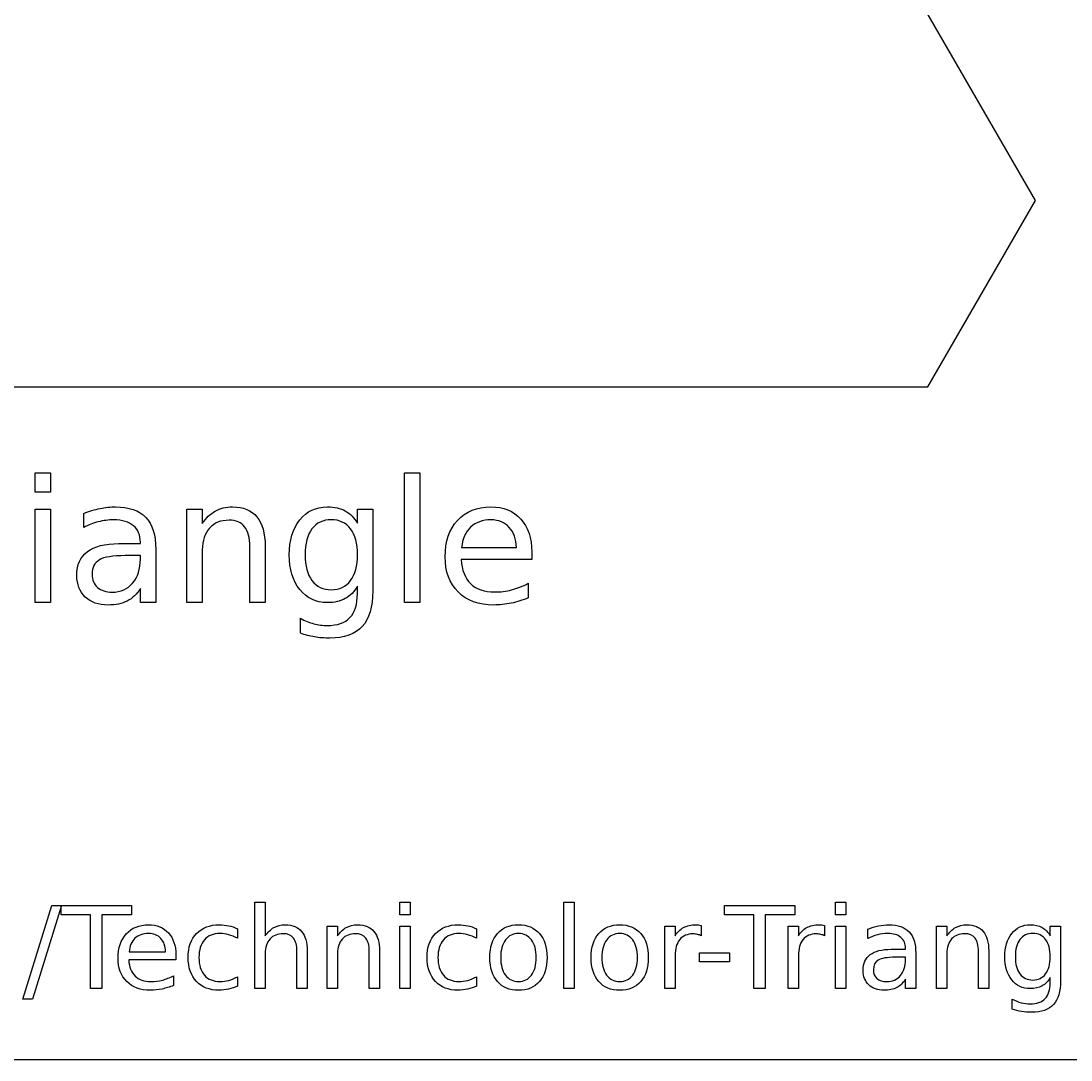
# Model space of a CAD drawing. Extents: x -55 to 123, y 94 to 249.
# Drawn here: x 46.05 to 85.06, y 94.18 to 132.78 of the extents above; entities that cross this region are included whole.
import ezdxf

# ---------------------------------------------------------------- set-up
doc = ezdxf.new("R2010")
doc.units = 0
doc.layers.get('0').update_dxf_attribs({"linetype": 'CONTINUOUS'})

msp = doc.modelspace()

# ---------------------------------------------------------------- linework, layer by layer
at = {"color": 7}
for p, q in [((83.737214, 126.11116), (37.862216, 205.569003)), ((79.737214, 119.182961), (83.737214, 126.11116)), ((-12.012783, 119.182961), (79.737214, 119.182961)), ((46.576164, 115.997253), (47.146672, 115.997253)), ((46.576164, 115.274817), (46.576164, 115.997253)), ((47.146672, 115.997253), (47.146672, 115.274817)), ((60.293159, 115.997253), (60.863667, 115.997253)), ((60.293159, 111.172742), (60.293159, 115.997253)), ((60.863667, 115.997253), (60.863667, 111.172742)), ((47.146672, 115.274817), (46.576164, 115.274817)), ((46.576164, 114.645398), (47.146672, 114.645398)), ((46.576164, 111.172742), (46.576164, 114.645398)), ((47.146672, 114.645398), (47.146672, 111.172742)), ((48.374506, 113.960171), (48.374506, 114.487271)), ((52.209932, 111.172742), (52.209932, 114.645398)), ((52.209932, 114.645398), (52.78354, 114.645398)), ((52.78354, 114.645398), (52.78354, 114.105896)), ((58.547529, 114.118301), (58.547529, 114.645401)), ((58.547529, 114.645401), (59.118037, 114.645401)), ((59.118037, 114.645401), (59.118037, 111.603723)), ((49.682953, 113.364856), (50.482904, 113.364856)), ((50.482904, 113.364856), (50.482904, 113.420666)), ((51.053412, 113.154017), (51.053412, 113.154016)), ((51.053412, 113.154016), (51.053412, 111.172742)), ((54.547773, 111.172742), (54.547773, 113.250134)), ((55.118281, 113.268738), (55.118281, 111.172742)), ((55.118281, 113.268738), (55.118281, 113.268738)), ((62.42016, 113.216028), (64.454144, 113.219128)), ((50.482904, 112.918372), (49.915497, 112.918372)), ((50.482904, 112.791248), (50.482904, 112.918372)), ((52.78354, 113.135413), (52.78354, 111.172742)), ((58.547529, 112.949377), (58.547529, 112.949377)), ((65.024652, 112.772644), (62.401556, 112.772644)), ((65.024652, 113.051705), (65.024652, 113.051697)), ((65.024652, 113.051697), (65.024652, 112.772644)), ((50.482904, 111.172742), (50.482904, 111.699841)), ((58.547529, 111.501407), (58.547529, 111.78356)), ((64.891327, 111.888982), (64.891327, 111.34948)), ((47.146672, 111.172742), (46.576164, 111.172742)), ((51.053412, 111.172742), (50.482904, 111.172742)), ((52.78354, 111.172742), (52.209932, 111.172742)), ((55.118281, 111.172742), (54.547773, 111.172742)), ((60.863667, 111.172742), (60.293159, 111.172742)), ((56.43293, 110.034828), (56.43293, 110.589833)), ((46.119861, 96.441588), (47.194731, 99.920445)), ((47.546131, 99.920445), (46.471261, 96.441588)), ((47.194731, 99.920445), (47.546131, 99.920445)), ((47.537863, 99.920445), (50.148557, 99.920445)), ((47.537863, 99.569045), (47.537863, 99.920445)), ((50.148557, 99.920445), (50.148557, 99.569045)), ((54.739495, 96.834328), (54.739495, 100.050669)), ((54.739495, 100.050669), (55.1219, 100.050669)), ((55.1219, 100.050669), (55.1219, 98.789765)), ((60.128308, 100.050669), (60.508646, 100.050669)), ((60.128308, 99.569045), (60.128308, 100.050669)), ((60.508646, 100.050669), (60.508646, 99.569045)), ((66.221997, 100.050669), (66.602335, 100.050669)), ((66.221997, 96.834328), (66.221997, 100.050669)), ((66.602335, 100.050669), (66.602335, 96.834328)), ((72.185454, 99.920445), (74.796147, 99.920445)), ((72.185454, 99.569045), (72.185454, 99.920445)), ((74.796147, 99.920445), (74.796147, 99.569045)), ((76.309231, 100.050669), (76.68957, 100.050669)), ((76.309231, 99.569045), (76.309231, 100.050669)), ((76.68957, 100.050669), (76.68957, 99.569045)), ((48.633404, 99.569045), (47.537863, 99.569045)), ((48.633404, 96.834328), (48.633404, 99.569045)), ((50.148557, 99.569045), (49.053016, 99.569045)), ((49.053016, 99.569045), (49.053016, 96.834328)), ((60.508646, 99.569045), (60.128308, 99.569045)), ((73.280994, 99.569045), (72.185454, 99.569045)), ((73.280994, 96.834328), (73.280994, 99.569045)), ((74.796147, 99.569045), (73.700607, 99.569045)), ((73.700607, 99.569045), (73.700607, 96.834328)), ((76.68957, 99.569045), (76.309231, 99.569045)), ((57.426666, 96.834328), (57.426666, 99.149432)), ((57.426666, 99.149432), (57.809072, 99.149432)), ((57.809072, 99.149432), (57.809072, 98.789765)), ((60.128308, 99.149432), (60.508646, 99.149432)), ((60.128308, 96.834328), (60.128308, 99.149432)), ((60.508646, 99.149432), (60.508646, 96.834328)), ((64.53114, 99.205243), (64.53114, 99.205243)), ((68.293187, 99.205243), (68.293187, 99.205243)), ((69.969567, 96.834328), (69.969567, 99.149432)), ((69.969567, 99.149432), (70.351972, 99.149432)), ((70.351972, 99.149432), (70.351972, 98.789765)), ((71.323493, 99.184573), (71.325556, 98.793899)), ((74.550163, 96.834328), (74.550163, 99.149432)), ((74.550163, 99.149432), (74.932569, 99.149432)), ((74.932569, 99.149432), (74.932569, 98.789765)), ((75.90409, 99.184573), (75.906153, 98.793899)), ((76.309231, 99.149432), (76.68957, 99.149432)), ((76.309231, 96.834328), (76.309231, 99.149432)), ((76.68957, 99.149432), (76.68957, 96.834328)), ((80.065071, 96.834328), (80.065071, 99.149432)), ((80.065071, 99.149432), (80.447477, 99.149432)), ((80.447477, 99.149432), (80.447477, 98.789765)), ((84.290141, 98.798035), (84.290141, 99.149434)), ((84.290141, 99.149434), (84.67048, 99.149434)), ((84.67048, 99.149434), (84.67048, 97.121649)), ((54.08837, 99.060549), (54.08837, 98.705015)), ((54.08837, 99.06054), (54.08837, 99.060549)), ((62.968443, 99.060549), (62.968443, 98.705015)), ((62.968443, 99.06054), (62.968443, 99.060549)), ((64.53114, 98.882782), (64.53114, 98.882782)), ((68.293187, 98.882782), (68.293187, 98.882782)), ((77.508123, 98.692617), (77.508123, 99.044017)), ((78.913722, 98.295737), (78.913722, 98.332947)), ((50.061742, 98.196519), (51.417732, 98.198586)), ((51.79807, 98.086967), (51.79807, 98.086965)), ((51.79807, 98.086965), (51.79807, 97.90093)), ((55.1219, 98.142776), (55.1219, 96.834328)), ((56.298056, 96.834328), (56.298056, 98.219257)), ((56.678394, 98.231659), (56.678394, 96.834328)), ((56.678394, 98.231659), (56.678394, 98.231659)), ((57.809072, 98.142776), (57.809072, 96.834328)), ((58.985228, 96.834328), (58.985228, 98.219257)), ((59.365566, 98.231659), (59.365566, 96.834328)), ((59.365566, 98.231659), (59.365566, 98.231659)), ((70.351972, 98.053885), (70.351972, 96.834328)), ((71.263548, 98.163446), (72.377692, 98.163446)), ((71.263548, 97.824449), (71.263548, 98.163446)), ((72.377692, 98.163446), (72.377692, 97.824449)), ((74.932569, 98.053885), (74.932569, 96.834328)), ((78.380422, 98.295737), (78.913722, 98.295737)), ((78.913722, 97.998082), (78.535451, 97.998082)), ((78.913722, 97.913332), (78.913722, 97.998082)), ((79.294061, 98.155181), (79.294061, 98.155178)), ((79.294061, 98.155178), (79.294061, 96.834328)), ((80.447477, 98.142776), (80.447477, 96.834328)), ((81.623632, 96.834328), (81.623632, 98.219257)), ((82.003971, 98.231659), (82.003971, 96.834328)), ((82.003971, 98.231659), (82.003971, 98.231659)), ((84.290141, 98.018752), (84.290141, 98.018752)), ((51.79807, 97.90093), (50.04934, 97.90093)), ((72.377692, 97.824449), (71.263548, 97.824449)), ((51.709187, 97.311816), (51.709187, 96.952148)), ((54.08837, 97.274609), (54.08837, 96.923209)), ((62.968443, 97.274609), (62.968443, 96.923209)), ((78.913722, 96.834328), (78.913722, 97.185728)), ((84.290141, 97.053438), (84.290141, 97.241541)), ((49.053016, 96.834328), (48.633404, 96.834328)), ((55.1219, 96.834328), (54.739495, 96.834328)), ((56.678394, 96.834328), (56.298056, 96.834328)), ((57.809072, 96.834328), (57.426666, 96.834328)), ((59.365566, 96.834328), (58.985228, 96.834328)), ((60.508646, 96.834328), (60.128308, 96.834328)), ((66.602335, 96.834328), (66.221997, 96.834328)), ((70.351972, 96.834328), (69.969567, 96.834328)), ((73.700607, 96.834328), (73.280994, 96.834328)), ((74.932569, 96.834328), (74.550163, 96.834328)), ((76.68957, 96.834328), (76.309231, 96.834328)), ((79.294061, 96.834328), (78.913722, 96.834328)), ((80.447477, 96.834328), (80.065071, 96.834328)), ((82.003971, 96.834328), (81.623632, 96.834328)), ((46.471261, 96.441588), (46.119861, 96.441588)), ((82.880408, 96.075722), (82.880408, 96.445726)), ((114.93848, 94.182959), (-47.214053, 94.182961))]:
    msp.add_line(p, q, dxfattribs=at)
for points in [[(48.982221, 114.667105), (49.178592, 114.708445), (49.369794, 114.729115), (49.555829, 114.729115)], [(49.555829, 114.729115), (50.058124, 114.729115), (50.433295, 114.598891), (50.681342, 114.338441)], [(53.264131, 114.574084), (53.450166, 114.677438), (53.664107, 114.729114), (53.905952, 114.729114)], [(53.905952, 114.729114), (54.304894, 114.729114), (54.606684, 114.605091), (54.811323, 114.357043)], [(56.405024, 114.242325), (56.665473, 114.566853), (57.008605, 114.729117), (57.434419, 114.729117)], [(57.434419, 114.729117), (57.690734, 114.729117), (57.910876, 114.678474), (58.094844, 114.577188)], [(62.26513, 114.226827), (62.573122, 114.561691), (62.987567, 114.729122), (63.508465, 114.729122)], [(63.508465, 114.729122), (63.97562, 114.729122), (64.34459, 114.578227), (64.615374, 114.276436)], [(48.374506, 114.487271), (48.583279, 114.567887), (48.78585, 114.627831), (48.982221, 114.667105)], [(50.681342, 114.338441), (50.929389, 114.077992), (51.053412, 113.683184), (51.053412, 113.154017)], [(52.78354, 114.105896), (52.919966, 114.314669), (53.080163, 114.470732), (53.264131, 114.574084)], [(54.811323, 114.357043), (55.015962, 114.111064), (55.118281, 113.748296), (55.118281, 113.268738)], [(58.094844, 114.577188), (58.278812, 114.475902), (58.429707, 114.32294), (58.547529, 114.118301)], [(48.917109, 114.174112), (48.729006, 114.126572), (48.548139, 114.055259), (48.374506, 113.960171)], [(49.496918, 114.245422), (49.298481, 114.245422), (49.105211, 114.221652), (48.917109, 114.174112)], [(50.222455, 114.028381), (50.05089, 114.173075), (49.809044, 114.245422), (49.496918, 114.245422)], [(50.482904, 113.420666), (50.482904, 113.683183), (50.396088, 113.885755), (50.222455, 114.028381)], [(53.05019, 113.938464), (52.872423, 113.742094), (52.78354, 113.474411), (52.78354, 113.135413)], [(53.778828, 114.23302), (53.470837, 114.23302), (53.227957, 114.134835), (53.05019, 113.938464)], [(54.355537, 113.988074), (54.22738, 114.151372), (54.035143, 114.23302), (53.778828, 114.23302)], [(54.547773, 113.250134), (54.547773, 113.578796), (54.483694, 113.824776), (54.355537, 113.988074)], [(56.014351, 112.94938), (56.014351, 113.486816), (56.144575, 113.917797), (56.405024, 114.242325)], [(57.573945, 114.251623), (57.268021, 114.251623), (57.029276, 114.137935), (56.85771, 113.910559)], [(58.290181, 113.910559), (58.120682, 114.137935), (57.881937, 114.251623), (57.573945, 114.251623)], [(61.806244, 112.874971), (61.806244, 113.443412), (61.959206, 113.894031), (62.26513, 114.226827)], [(62.748822, 113.975671), (62.558653, 113.795837), (62.449099, 113.542623), (62.42016, 113.216028)], [(63.514666, 114.245422), (63.196339, 114.245422), (62.941058, 114.155505), (62.748822, 113.975671)], [(64.190594, 113.96637), (64.021095, 114.152405), (63.795786, 114.245422), (63.514666, 114.245422)], [(64.454144, 113.219128), (64.450011, 113.531254), (64.362161, 113.780335), (64.190594, 113.96637)], [(64.615374, 114.276436), (64.888226, 113.976713), (65.024652, 113.568469), (65.024652, 113.051705)], [(56.85771, 113.910559), (56.688211, 113.683183), (56.603462, 113.362789), (56.603462, 112.949377)], [(58.547529, 112.949377), (58.547529, 113.362789), (58.461746, 113.683183), (58.290181, 113.910559)], [(48.510932, 113.0672), (48.773448, 113.265638), (49.164122, 113.364856), (49.682953, 113.364856)], [(48.120258, 112.183533), (48.120258, 112.574207), (48.250483, 112.868762), (48.510932, 113.0672)], [(48.957416, 112.760242), (48.779649, 112.654822), (48.690766, 112.474988), (48.690766, 112.22074)], [(49.915497, 112.918372), (49.454544, 112.918372), (49.135183, 112.865662), (48.957416, 112.760242)], [(50.19455, 111.895178), (50.386786, 112.120488), (50.482904, 112.419178), (50.482904, 112.791248)], [(56.405024, 111.659537), (56.144575, 111.984065), (56.014351, 112.414013), (56.014351, 112.94938)], [(56.603462, 112.949377), (56.603462, 112.538033), (56.688211, 112.218673), (56.85771, 111.991296)], [(58.290181, 111.991296), (58.461746, 112.218673), (58.547529, 112.538033), (58.547529, 112.949377)], [(62.289935, 111.566524), (61.967474, 111.888985), (61.806244, 112.325134), (61.806244, 112.874971)], [(62.401556, 112.772644), (62.426363, 112.379904), (62.544185, 112.08018), (62.755023, 111.873474)], [(48.433417, 111.380481), (48.224644, 111.580986), (48.120258, 111.84867), (48.120258, 112.183533)], [(48.690766, 112.22074), (48.690766, 112.018168), (48.756912, 111.856938), (48.889203, 111.737048)], [(56.85771, 111.991296), (57.029276, 111.76392), (57.268021, 111.650232), (57.573945, 111.650232)], [(57.573945, 111.650232), (57.881937, 111.650232), (58.120682, 111.76392), (58.290181, 111.991296)], [(48.889203, 111.737048), (49.023562, 111.619226), (49.205463, 111.560315), (49.434906, 111.560315)], [(49.434906, 111.560315), (49.751166, 111.560315), (50.004381, 111.671936), (50.19455, 111.895178)], [(50.482904, 111.699841), (50.35268, 111.489002), (50.190416, 111.332939), (49.996112, 111.231653)], [(57.434419, 111.172745), (57.008605, 111.172745), (56.665473, 111.335009), (56.405024, 111.659537)], [(58.547529, 111.78356), (58.429707, 111.578922), (58.278812, 111.425959), (58.094844, 111.324673)], [(59.118037, 111.603723), (59.118037, 111.012545), (58.986779, 110.573296), (58.724263, 110.285974)], [(62.755023, 111.873474), (62.96793, 111.668836), (63.263519, 111.566516), (63.64179, 111.566516)], [(63.64179, 111.566516), (63.860899, 111.566516), (64.072772, 111.59339), (64.277411, 111.647136)], [(64.277411, 111.647136), (64.484116, 111.700883), (64.688755, 111.781498), (64.891327, 111.888982)], [(49.282978, 111.082825), (48.927444, 111.082825), (48.644257, 111.182044), (48.433417, 111.380481)], [(49.996112, 111.231653), (49.801809, 111.132435), (49.564097, 111.082825), (49.282978, 111.082825)], [(58.094844, 111.324673), (57.910876, 111.223388), (57.690734, 111.172745), (57.434419, 111.172745)], [(58.268477, 110.61774), (58.454512, 110.812044), (58.547529, 111.106599), (58.547529, 111.501407)], [(63.607684, 111.082833), (63.053713, 111.082833), (62.614463, 111.244064), (62.289935, 111.566524)], [(64.891327, 111.34948), (64.686688, 111.262664), (64.476882, 111.196518), (64.261908, 111.151043)], [(64.261908, 111.151043), (64.046934, 111.10557), (63.828859, 111.082833), (63.607684, 111.082833)], [(56.43293, 110.589833), (56.600361, 110.498883), (56.765726, 110.431703), (56.929023, 110.388294)], [(57.428218, 110.323184), (57.802355, 110.323184), (58.082442, 110.42137), (58.268477, 110.61774)], [(56.950728, 109.898402), (56.772961, 109.927342), (56.600361, 109.972818), (56.43293, 110.034828)], [(56.929023, 110.388294), (57.092321, 110.344888), (57.258719, 110.323184), (57.428218, 110.323184)], [(58.724263, 110.285974), (58.461746, 109.996586), (58.059704, 109.851892), (57.518135, 109.851892)], [(57.518135, 109.851892), (57.31763, 109.851892), (57.128495, 109.867396), (56.950728, 109.898402)], [(49.958389, 98.870382), (50.163717, 99.093624), (50.440014, 99.205245), (50.787279, 99.205245)], [(50.787279, 99.205245), (51.098716, 99.205245), (51.344696, 99.104649), (51.525219, 98.903455)], [(52.567016, 98.880709), (52.775099, 99.097061), (53.059664, 99.205237), (53.42071, 99.205237)], [(53.42071, 99.205237), (53.537843, 99.205237), (53.652221, 99.192834), (53.763842, 99.168027)], [(53.763842, 99.168027), (53.875463, 99.144601), (53.983639, 99.108772), (54.08837, 99.06054)], [(55.1219, 98.789765), (55.212851, 98.928947), (55.319649, 99.032988), (55.442294, 99.10189)], [(55.442294, 99.10189), (55.566317, 99.170792), (55.708944, 99.205243), (55.870175, 99.205243)], [(55.870175, 99.205243), (56.136136, 99.205243), (56.33733, 99.122561), (56.473755, 98.957196)], [(57.809072, 98.789765), (57.900023, 98.928947), (58.006821, 99.032988), (58.129466, 99.10189)], [(58.129466, 99.10189), (58.253489, 99.170792), (58.396116, 99.205243), (58.557347, 99.205243)], [(58.557347, 99.205243), (58.823308, 99.205243), (59.024502, 99.122561), (59.160927, 98.957196)], [(61.447089, 98.880709), (61.655173, 99.097061), (61.939738, 99.205237), (62.300784, 99.205237)], [(62.300784, 99.205237), (62.417917, 99.205237), (62.532294, 99.192834), (62.643915, 99.168027)], [(62.643915, 99.168027), (62.755536, 99.144601), (62.863712, 99.108772), (62.968443, 99.06054)], [(63.749793, 98.882782), (63.938584, 99.097756), (64.199033, 99.205243), (64.53114, 99.205243)], [(64.53114, 99.205243), (64.861869, 99.205243), (65.12163, 99.097756), (65.310421, 98.882782)], [(67.511839, 98.882782), (67.70063, 99.097756), (67.96108, 99.205243), (68.293187, 99.205243)], [(68.293187, 99.205243), (68.623916, 99.205243), (68.883677, 99.097756), (69.072468, 98.882782)], [(70.351972, 98.789765), (70.431898, 98.930325), (70.53594, 99.034366), (70.664098, 99.10189)], [(70.664098, 99.10189), (70.792255, 99.170792), (70.947974, 99.205243), (71.131253, 99.205243)], [(71.131253, 99.205243), (71.157433, 99.205243), (71.186373, 99.203177), (71.218073, 99.199043)], [(71.218073, 99.199043), (71.249766, 99.19631), (71.284906, 99.191487), (71.323493, 99.184573)], [(74.932569, 98.789765), (75.012495, 98.930325), (75.116537, 99.034366), (75.244695, 99.10189)], [(75.244695, 99.10189), (75.372852, 99.170792), (75.528571, 99.205243), (75.71185, 99.205243)], [(75.71185, 99.205243), (75.73803, 99.205243), (75.76697, 99.203177), (75.79867, 99.199043)], [(75.79867, 99.199043), (75.830363, 99.19631), (75.865503, 99.191487), (75.90409, 99.184573)], [(77.508123, 99.044017), (77.647305, 99.097764), (77.782353, 99.137727), (77.913267, 99.163906)], [(77.913267, 99.163906), (78.04418, 99.191466), (78.171649, 99.205246), (78.295672, 99.205246)], [(78.295672, 99.205246), (78.630535, 99.205246), (78.880649, 99.11843), (79.046014, 98.944797)], [(80.447477, 98.789765), (80.538428, 98.928947), (80.645226, 99.032988), (80.767871, 99.10189)], [(80.767871, 99.10189), (80.891894, 99.170792), (81.034521, 99.205243), (81.195752, 99.205243)], [(81.195752, 99.205243), (81.461713, 99.205243), (81.662907, 99.122561), (81.799332, 98.957196)], [(82.861805, 98.880717), (83.035438, 99.097069), (83.264192, 99.205245), (83.548068, 99.205245)], [(83.548068, 99.205245), (83.718945, 99.205245), (83.865706, 99.171483), (83.988351, 99.103959)], [(83.988351, 99.103959), (84.110996, 99.036435), (84.211593, 98.934461), (84.290141, 98.798035)], [(49.652465, 97.969145), (49.652465, 98.348106), (49.75444, 98.648518), (49.958389, 98.870382)], [(50.791414, 98.882782), (50.579196, 98.882782), (50.409008, 98.822838), (50.28085, 98.702948)], [(51.242032, 98.696747), (51.129033, 98.820771), (50.978827, 98.882782), (50.791414, 98.882782)], [(51.525219, 98.903455), (51.70712, 98.703639), (51.79807, 98.431477), (51.79807, 98.086967)], [(52.256957, 97.989807), (52.256957, 98.36739), (52.36031, 98.664357), (52.567016, 98.880709)], [(53.437247, 98.882777), (53.190578, 98.882777), (52.999031, 98.804229), (52.862605, 98.647133)], [(53.763842, 98.837307), (53.656355, 98.867621), (53.54749, 98.882777), (53.437247, 98.882777)], [(54.08837, 98.705015), (53.980883, 98.764269), (53.872707, 98.808366), (53.763842, 98.837307)], [(55.785425, 98.874514), (55.580098, 98.874514), (55.418178, 98.809057), (55.299667, 98.678143)], [(56.169898, 98.711216), (56.08446, 98.820082), (55.956302, 98.874514), (55.785425, 98.874514)], [(56.473755, 98.957196), (56.610181, 98.79321), (56.678394, 98.551364), (56.678394, 98.231659)], [(58.472597, 98.874514), (58.26727, 98.874514), (58.10535, 98.809057), (57.986839, 98.678143)], [(58.85707, 98.711216), (58.771631, 98.820082), (58.643474, 98.874514), (58.472597, 98.874514)], [(59.160927, 98.957196), (59.297353, 98.79321), (59.365566, 98.551364), (59.365566, 98.231659)], [(61.137031, 97.989807), (61.137031, 98.36739), (61.240384, 98.664357), (61.447089, 98.880709)], [(62.31732, 98.882777), (62.070651, 98.882777), (61.879104, 98.804229), (61.742678, 98.647133)], [(62.643915, 98.837307), (62.536428, 98.867621), (62.427563, 98.882777), (62.31732, 98.882777)], [(62.968443, 98.705015), (62.860956, 98.764269), (62.75278, 98.808366), (62.643915, 98.837307)], [(63.468673, 97.989813), (63.468673, 98.370152), (63.56238, 98.667808), (63.749793, 98.882782)], [(64.53114, 98.882782), (64.327191, 98.882782), (64.16596, 98.802856), (64.047449, 98.643003)], [(65.012765, 98.640936), (64.894254, 98.802167), (64.733712, 98.882782), (64.53114, 98.882782)], [(65.310421, 98.882782), (65.499212, 98.667808), (65.593608, 98.370152), (65.593608, 97.989813)], [(67.23072, 97.989813), (67.23072, 98.370152), (67.324426, 98.667808), (67.511839, 98.882782)], [(68.293187, 98.882782), (68.089238, 98.882782), (67.928007, 98.802856), (67.809496, 98.643003)], [(68.774811, 98.640936), (68.6563, 98.802167), (68.495758, 98.882782), (68.293187, 98.882782)], [(69.072468, 98.882782), (69.261259, 98.667808), (69.355654, 98.370152), (69.355654, 97.989813)], [(71.019632, 98.866239), (70.804658, 98.866239), (70.639293, 98.795959), (70.523538, 98.655399)], [(71.184996, 98.847639), (71.135389, 98.860039), (71.080268, 98.866239), (71.019632, 98.866239)], [(71.325556, 98.793899), (71.282836, 98.818706), (71.235983, 98.836619), (71.184996, 98.847639)], [(75.600229, 98.866239), (75.385255, 98.866239), (75.21989, 98.795959), (75.104135, 98.655399)], [(75.765593, 98.847639), (75.715986, 98.860039), (75.660865, 98.866239), (75.600229, 98.866239)], [(75.906153, 98.793899), (75.863433, 98.818706), (75.81658, 98.836619), (75.765593, 98.847639)], [(77.869858, 98.835244), (77.744457, 98.803551), (77.623878, 98.756009), (77.508123, 98.692617)], [(78.256398, 98.882784), (78.124107, 98.882784), (77.99526, 98.866938), (77.869858, 98.835244)], [(78.74009, 98.73809), (78.625713, 98.834553), (78.464482, 98.882784), (78.256398, 98.882784)], [(78.913722, 98.332947), (78.913722, 98.507958), (78.855845, 98.643006), (78.74009, 98.73809)], [(79.046014, 98.944797), (79.211379, 98.771165), (79.294061, 98.507959), (79.294061, 98.155181)], [(81.111002, 98.874514), (80.905675, 98.874514), (80.743755, 98.809057), (80.625244, 98.678143)], [(81.495475, 98.711216), (81.410036, 98.820082), (81.281879, 98.874514), (81.111002, 98.874514)], [(81.799332, 98.957196), (81.935758, 98.79321), (82.003971, 98.551364), (82.003971, 98.231659)], [(82.601356, 98.018754), (82.601356, 98.377044), (82.688172, 98.664365), (82.861805, 98.880717)], [(83.641085, 98.886916), (83.437136, 98.886916), (83.277972, 98.811124), (83.163595, 98.65954)], [(84.118576, 98.65954), (84.005577, 98.811124), (83.846413, 98.886916), (83.641085, 98.886916)], [(50.28085, 98.702948), (50.154071, 98.583059), (50.081035, 98.414249), (50.061742, 98.196519)], [(51.417732, 98.198586), (51.414999, 98.40667), (51.356432, 98.572724), (51.242032, 98.696747)], [(52.862605, 98.647133), (52.726179, 98.491415), (52.657966, 98.272306), (52.657966, 97.989808)], [(55.299667, 98.678143), (55.181156, 98.54723), (55.1219, 98.368774), (55.1219, 98.142776)], [(56.298056, 98.219257), (56.298056, 98.438365), (56.255337, 98.602352), (56.169898, 98.711216)], [(57.986839, 98.678143), (57.868328, 98.54723), (57.809072, 98.368774), (57.809072, 98.142776)], [(58.985228, 98.219257), (58.985228, 98.438365), (58.942509, 98.602352), (58.85707, 98.711216)], [(61.742678, 98.647133), (61.606253, 98.491415), (61.53804, 98.272306), (61.53804, 97.989808)], [(64.047449, 98.643003), (63.928938, 98.484529), (63.869682, 98.266799), (63.869682, 97.989813)], [(65.190532, 97.989813), (65.190532, 98.264043), (65.131276, 98.481084), (65.012765, 98.640936)], [(67.809496, 98.643003), (67.690985, 98.484529), (67.631729, 98.266799), (67.631729, 97.989813)], [(68.952578, 97.989813), (68.952578, 98.264043), (68.893322, 98.481084), (68.774811, 98.640936)], [(70.523538, 98.655399), (70.409161, 98.516217), (70.351972, 98.315713), (70.351972, 98.053885)], [(75.104135, 98.655399), (74.989758, 98.516217), (74.932569, 98.315713), (74.932569, 98.053885)], [(80.625244, 98.678143), (80.506733, 98.54723), (80.447477, 98.368774), (80.447477, 98.142776)], [(81.623632, 98.219257), (81.623632, 98.438365), (81.580913, 98.602352), (81.495475, 98.711216)], [(83.163595, 98.65954), (83.050596, 98.507956), (82.994097, 98.29436), (82.994097, 98.018752)], [(84.290141, 98.018752), (84.290141, 98.29436), (84.232953, 98.507956), (84.118576, 98.65954)], [(49.974926, 97.096847), (49.759952, 97.311821), (49.652465, 97.602587), (49.652465, 97.969145)], [(52.564949, 97.10304), (52.359621, 97.322148), (52.256957, 97.617737), (52.256957, 97.989807)], [(52.657966, 97.989808), (52.657966, 97.707311), (52.726179, 97.487514), (52.862605, 97.330417)], [(61.445022, 97.10304), (61.239695, 97.322148), (61.137031, 97.617737), (61.137031, 97.989807)], [(61.53804, 97.989808), (61.53804, 97.707311), (61.606253, 97.487514), (61.742678, 97.330417)], [(63.749793, 97.096845), (63.56238, 97.313197), (63.468673, 97.610853), (63.468673, 97.989813)], [(63.869682, 97.989813), (63.869682, 97.712828), (63.928249, 97.494409), (64.045382, 97.334556)], [(65.012765, 97.336623), (65.131276, 97.496476), (65.190532, 97.714206), (65.190532, 97.989813)], [(65.593608, 97.989813), (65.593608, 97.610853), (65.499212, 97.313197), (65.310421, 97.096845)], [(67.511839, 97.096845), (67.324426, 97.313197), (67.23072, 97.610853), (67.23072, 97.989813)], [(67.631729, 97.989813), (67.631729, 97.712828), (67.690296, 97.494409), (67.807429, 97.334556)], [(68.774811, 97.336623), (68.893322, 97.496476), (68.952578, 97.714206), (68.952578, 97.989813)], [(69.355654, 97.989813), (69.355654, 97.610853), (69.261259, 97.313197), (69.072468, 97.096845)], [(77.338625, 97.508188), (77.338625, 97.768638), (77.425441, 97.965008), (77.599074, 98.097299)], [(77.599074, 98.097299), (77.774085, 98.229591), (78.034534, 98.295737), (78.380422, 98.295737)], [(78.535451, 97.998082), (78.228148, 97.998082), (78.015241, 97.962942), (77.89673, 97.892662)], [(82.861805, 97.158858), (82.688172, 97.37521), (82.601356, 97.661842), (82.601356, 98.018754)], [(82.994097, 98.018752), (82.994097, 97.744523), (83.050596, 97.531616), (83.163595, 97.380032)], [(84.118576, 97.380032), (84.232953, 97.531616), (84.290141, 97.744523), (84.290141, 98.018752)], [(50.04934, 97.90093), (50.06588, 97.639103), (50.144428, 97.439287), (50.284984, 97.301483)], [(77.89673, 97.892662), (77.778219, 97.822382), (77.718963, 97.702493), (77.718963, 97.532994)], [(78.721486, 97.315953), (78.849643, 97.466159), (78.913722, 97.665286), (78.913722, 97.913332)], [(50.284984, 97.301483), (50.426922, 97.165058), (50.623982, 97.096845), (50.876163, 97.096845)], [(51.29991, 97.150585), (51.437713, 97.186412), (51.574139, 97.240156), (51.709187, 97.311816)], [(52.862605, 97.330417), (52.999031, 97.174699), (53.190578, 97.09684), (53.437247, 97.09684)], [(53.763842, 97.14025), (53.872707, 97.17057), (53.980883, 97.215357), (54.08837, 97.274609)], [(61.742678, 97.330417), (61.879104, 97.174699), (62.070651, 97.09684), (62.31732, 97.09684)], [(62.643915, 97.14025), (62.75278, 97.17057), (62.860956, 97.215357), (62.968443, 97.274609)], [(64.045382, 97.334556), (64.163893, 97.176082), (64.325813, 97.096845), (64.53114, 97.096845)], [(64.53114, 97.096845), (64.733712, 97.096845), (64.894254, 97.176771), (65.012765, 97.336623)], [(67.807429, 97.334556), (67.92594, 97.176082), (68.08786, 97.096845), (68.293187, 97.096845)], [(68.293187, 97.096845), (68.495758, 97.096845), (68.6563, 97.176771), (68.774811, 97.336623)], [(77.547398, 96.97282), (77.408216, 97.10649), (77.338625, 97.284946), (77.338625, 97.508188)], [(77.718963, 97.532994), (77.718963, 97.397946), (77.76306, 97.290459), (77.851255, 97.210533)], [(77.851255, 97.210533), (77.940828, 97.131985), (78.062095, 97.092711), (78.215057, 97.092711)], [(78.215057, 97.092711), (78.425897, 97.092711), (78.594707, 97.167125), (78.721486, 97.315953)], [(78.913722, 97.185728), (78.826906, 97.045168), (78.71873, 96.941127), (78.589194, 96.873603)], [(83.548068, 96.83433), (83.264192, 96.83433), (83.035438, 96.942506), (82.861805, 97.158858)], [(83.163595, 97.380032), (83.277972, 97.228448), (83.437136, 97.152655), (83.641085, 97.152655)], [(83.641085, 97.152655), (83.846413, 97.152655), (84.005577, 97.228448), (84.118576, 97.380032)], [(84.290141, 97.241541), (84.211593, 97.105115), (84.110996, 97.00314), (83.988351, 96.935616)], [(50.853425, 96.774386), (50.484111, 96.774386), (50.191278, 96.881873), (49.974926, 97.096847)], [(51.289574, 96.819856), (51.146258, 96.789543), (51.000875, 96.774386), (50.853425, 96.774386)], [(50.876163, 97.096845), (51.022235, 97.096845), (51.163484, 97.114759), (51.29991, 97.150585)], [(51.709187, 96.952148), (51.572761, 96.894268), (51.43289, 96.850171), (51.289574, 96.819856)], [(53.395906, 96.774378), (53.047262, 96.774378), (52.770276, 96.883932), (52.564949, 97.10304)], [(53.757641, 96.811588), (53.644642, 96.786782), (53.524063, 96.774378), (53.395906, 96.774378)], [(53.437247, 97.09684), (53.54749, 97.09684), (53.656355, 97.11131), (53.763842, 97.14025)], [(54.08837, 96.923209), (53.982261, 96.873603), (53.872018, 96.836396), (53.757641, 96.811588)], [(62.275979, 96.774378), (61.927336, 96.774378), (61.65035, 96.883932), (61.445022, 97.10304)], [(62.637714, 96.811588), (62.524715, 96.786782), (62.404137, 96.774378), (62.275979, 96.774378)], [(62.31732, 97.09684), (62.427563, 97.09684), (62.536428, 97.11131), (62.643915, 97.14025)], [(62.968443, 96.923209), (62.862334, 96.873603), (62.752091, 96.836396), (62.637714, 96.811588)], [(64.53114, 96.774384), (64.199033, 96.774384), (63.938584, 96.881871), (63.749793, 97.096845)], [(65.310421, 97.096845), (65.12163, 96.881871), (64.861869, 96.774384), (64.53114, 96.774384)], [(68.293187, 96.774384), (67.96108, 96.774384), (67.70063, 96.881871), (67.511839, 97.096845)], [(69.072468, 97.096845), (68.883677, 96.881871), (68.623916, 96.774384), (68.293187, 96.774384)], [(78.113771, 96.774383), (77.876748, 96.774383), (77.687957, 96.840529), (77.547398, 96.97282)], [(78.589194, 96.873603), (78.459659, 96.807457), (78.301184, 96.774383), (78.113771, 96.774383)], [(83.988351, 96.935616), (83.865706, 96.868092), (83.718945, 96.83433), (83.548068, 96.83433)], [(84.104106, 96.464327), (84.228129, 96.593863), (84.290141, 96.790234), (84.290141, 97.053438)], [(84.67048, 97.121649), (84.67048, 96.727531), (84.582975, 96.434698), (84.407964, 96.24315)], [(82.880408, 96.445726), (82.992029, 96.385093), (83.102273, 96.340307), (83.211138, 96.311367)], [(83.543934, 96.267957), (83.793359, 96.267957), (83.980083, 96.333414), (84.104106, 96.464327)], [(83.225607, 95.984772), (83.107096, 96.004066), (82.992029, 96.034382), (82.880408, 96.075722)], [(83.211138, 96.311367), (83.320003, 96.282427), (83.430935, 96.267957), (83.543934, 96.267957)], [(83.603878, 95.953762), (83.470209, 95.953762), (83.344118, 95.964099), (83.225607, 95.984772)], [(84.407964, 96.24315), (84.232953, 96.050225), (83.964924, 95.953762), (83.603878, 95.953762)]]:
    msp.add_open_spline(points, degree=3, dxfattribs=at)

doc.saveas('drawing.dxf')
